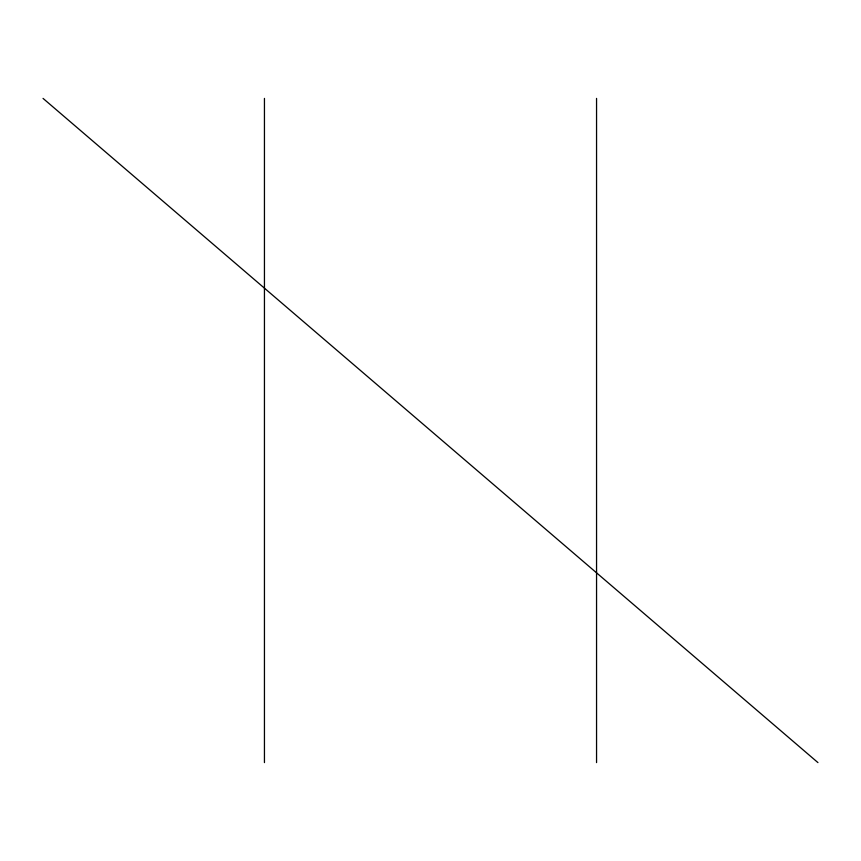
<?xml version="1.0" encoding="UTF-8"?>
<svg xmlns="http://www.w3.org/2000/svg" width="861" height="861" viewBox="0 0 861 861"><rect width="100%" height="100%" fill="white"/><g stroke="black" fill="none" stroke-linecap="round" stroke-linejoin="round"><path stroke-width="1.29" d="M43.05 98.402L817.95 762.598M596.555 98.402L596.555 762.598M264.445 98.402L264.445 762.598"/></g></svg>
